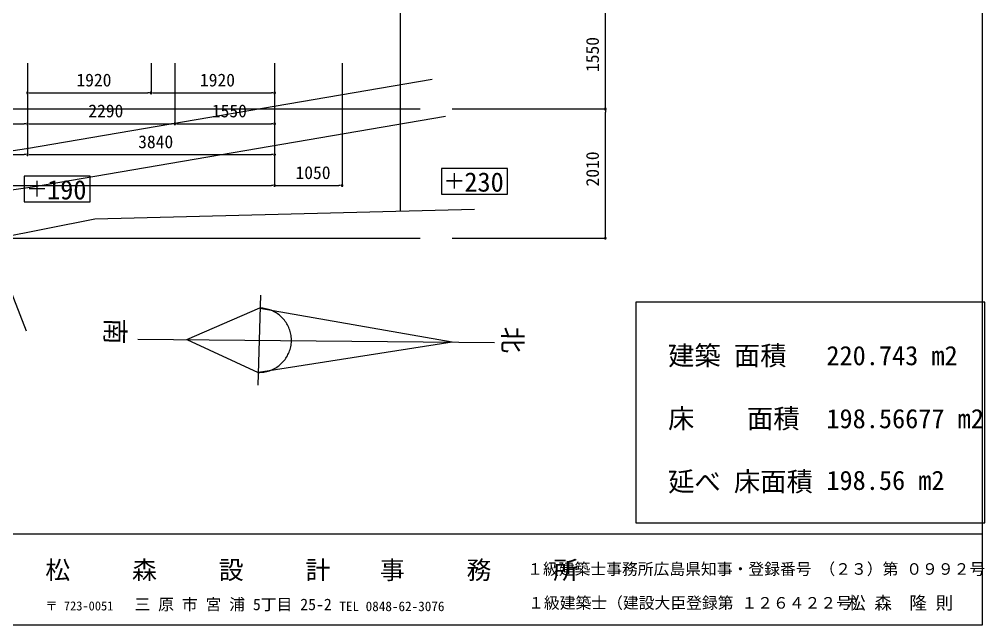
# Model space of a CAD drawing. Header units: millimetres. Extents: x -21029 to 20378, y -14043 to 14043.
# Drawn here: x 5234 to 20237, y -14043 to -4626 of the extents above; entities that cross this region are included whole.
import ezdxf

# ---------------------------------------------------------------- set-up
doc = ezdxf.new("R2010")
doc.units = ezdxf.units.MM
for name, color, linetype in [('0-2', 7, 'Continuous'), ('0-8', 7, 'Continuous'), ('0-9', 7, 'Continuous'), ('0-D', 7, 'Continuous'), ('0-E', 7, 'Continuous'), ('1-1', 7, 'Continuous'), ('1-6', 7, 'Continuous'), ('1-7', 7, 'Continuous'), ('1-8', 7, 'Continuous')]:
    doc.layers.add(name, color=color, linetype=linetype)
doc.styles.add('JP', font='msgothic.ttc')

msp = doc.modelspace()

# ---------------------------------------------------------------- linework, layer by layer
at = {"layer": '0-2', "color": 1}
msp.add_line((5345, -9478), (4952, -8460), dxfattribs=at)
at = {"layer": '0-9', "color": 7}
for p, q in [((5349, -5771), (5374, -5771)), ((5387, -5771), (5412, -5771)), ((7257, -5771), (7232, -5771)), ((7294, -5771), (7269, -5771)), ((7269, -5771), (7294, -5771)), ((7307, -5771), (7332, -5771)), ((9177, -5771), (9152, -5771)), ((9214, -5771), (9189, -5771)), ((14342, -5996), (14342, -5971)), ((14342, -6009), (14342, -6034)), ((14342, -6034), (14342, -6009)), ((14342, -6046), (14342, -6071)), ((5337, -6251), (5312, -6251)), ((5374, -6251), (5349, -6251)), ((5349, -6251), (5374, -6251)), ((5387, -6251), (5412, -6251)), ((7627, -6251), (7602, -6251)), ((7664, -6251), (7639, -6251)), ((7639, -6251), (7664, -6251)), ((7677, -6251), (7702, -6251)), ((9177, -6251), (9152, -6251)), ((9214, -6251), (9189, -6251)), ((5337, -6731), (5312, -6731)), ((5374, -6731), (5349, -6731)), ((5349, -6731), (5374, -6731)), ((5387, -6731), (5412, -6731)), ((9177, -6731), (9152, -6731)), ((9214, -6731), (9189, -6731)), ((9177, -7211), (9152, -7211)), ((9214, -7211), (9189, -7211)), ((9189, -7211), (9214, -7211)), ((9227, -7211), (9252, -7211)), ((10227, -7211), (10202, -7211)), ((10264, -7211), (10239, -7211)), ((14342, -8006), (14342, -7981)), ((14342, -8043), (14342, -8018))]:
    msp.add_line(p, q, dxfattribs=at)
for points in [[(5349, -5771), (5350, -5772), (5350, -5773), (5350, -5774), (5350, -5775), (5351, -5776), (5351, -5777), (5352, -5778), (5352, -5779), (5353, -5780), (5354, -5781), (5355, -5781), (5356, -5782), (5357, -5782), (5358, -5783), (5359, -5783), (5360, -5783), (5361, -5784), (5362, -5784), (5363, -5784), (5364, -5783), (5365, -5783), (5366, -5783), (5367, -5782), (5368, -5782), (5369, -5781), (5370, -5781), (5371, -5780), (5372, -5779), (5372, -5778), (5373, -5777), (5373, -5776), (5374, -5775), (5374, -5774), (5374, -5773), (5374, -5772), (5374, -5771), (5374, -5770), (5374, -5769), (5374, -5768), (5374, -5767), (5373, -5766), (5373, -5765), (5372, -5764), (5372, -5763), (5371, -5762), (5370, -5762), (5369, -5761), (5368, -5760), (5367, -5760), (5366, -5759), (5365, -5759), (5364, -5759), (5363, -5759), (5362, -5759), (5361, -5759), (5360, -5759), (5359, -5759), (5358, -5759), (5357, -5760), (5356, -5760), (5355, -5761), (5354, -5762), (5353, -5762), (5352, -5763), (5352, -5764), (5351, -5765), (5351, -5766), (5350, -5767), (5350, -5768), (5350, -5769), (5350, -5770), (5349, -5771)], [(7294, -5771), (7294, -5770), (7294, -5769), (7294, -5768), (7294, -5767), (7293, -5766), (7293, -5765), (7292, -5764), (7292, -5763), (7291, -5762), (7290, -5762), (7289, -5761), (7288, -5760), (7287, -5760), (7286, -5759), (7285, -5759), (7284, -5759), (7283, -5759), (7282, -5759), (7281, -5759), (7280, -5759), (7279, -5759), (7278, -5759), (7277, -5760), (7276, -5760), (7275, -5761), (7274, -5762), (7273, -5762), (7272, -5763), (7272, -5764), (7271, -5765), (7271, -5766), (7270, -5767), (7270, -5768), (7270, -5769), (7270, -5770), (7269, -5771), (7270, -5772), (7270, -5773), (7270, -5774), (7270, -5775), (7271, -5776), (7271, -5777), (7272, -5778), (7272, -5779), (7273, -5780), (7274, -5781), (7275, -5781), (7276, -5782), (7277, -5782), (7278, -5783), (7279, -5783), (7280, -5783), (7281, -5784), (7282, -5784), (7283, -5784), (7284, -5783), (7285, -5783), (7286, -5783), (7287, -5782), (7288, -5782), (7289, -5781), (7290, -5781), (7291, -5780), (7292, -5779), (7292, -5778), (7293, -5777), (7293, -5776), (7294, -5775), (7294, -5774), (7294, -5773), (7294, -5772), (7294, -5771)], [(7269, -5771), (7270, -5772), (7270, -5773), (7270, -5774), (7270, -5775), (7271, -5776), (7271, -5777), (7272, -5778), (7272, -5779), (7273, -5780), (7274, -5781), (7275, -5781), (7276, -5782), (7277, -5782), (7278, -5783), (7279, -5783), (7280, -5783), (7281, -5784), (7282, -5784), (7283, -5784), (7284, -5783), (7285, -5783), (7286, -5783), (7287, -5782), (7288, -5782), (7289, -5781), (7290, -5781), (7291, -5780), (7292, -5779), (7292, -5778), (7293, -5777), (7293, -5776), (7294, -5775), (7294, -5774), (7294, -5773), (7294, -5772), (7294, -5771), (7294, -5770), (7294, -5769), (7294, -5768), (7294, -5767), (7293, -5766), (7293, -5765), (7292, -5764), (7292, -5763), (7291, -5762), (7290, -5762), (7289, -5761), (7288, -5760), (7287, -5760), (7286, -5759), (7285, -5759), (7284, -5759), (7283, -5759), (7282, -5759), (7281, -5759), (7280, -5759), (7279, -5759), (7278, -5759), (7277, -5760), (7276, -5760), (7275, -5761), (7274, -5762), (7273, -5762), (7272, -5763), (7272, -5764), (7271, -5765), (7271, -5766), (7270, -5767), (7270, -5768), (7270, -5769), (7270, -5770), (7269, -5771)], [(9214, -5771), (9214, -5770), (9214, -5769), (9214, -5768), (9214, -5767), (9213, -5766), (9213, -5765), (9212, -5764), (9212, -5763), (9211, -5762), (9210, -5762), (9209, -5761), (9208, -5760), (9207, -5760), (9206, -5759), (9205, -5759), (9204, -5759), (9203, -5759), (9202, -5759), (9201, -5759), (9200, -5759), (9199, -5759), (9198, -5759), (9197, -5760), (9196, -5760), (9195, -5761), (9194, -5762), (9193, -5762), (9192, -5763), (9192, -5764), (9191, -5765), (9191, -5766), (9190, -5767), (9190, -5768), (9190, -5769), (9190, -5770), (9189, -5771), (9190, -5772), (9190, -5773), (9190, -5774), (9190, -5775), (9191, -5776), (9191, -5777), (9192, -5778), (9192, -5779), (9193, -5780), (9194, -5781), (9195, -5781), (9196, -5782), (9197, -5782), (9198, -5783), (9199, -5783), (9200, -5783), (9201, -5784), (9202, -5784), (9203, -5784), (9204, -5783), (9205, -5783), (9206, -5783), (9207, -5782), (9208, -5782), (9209, -5781), (9210, -5781), (9211, -5780), (9212, -5779), (9212, -5778), (9213, -5777), (9213, -5776), (9214, -5775), (9214, -5774), (9214, -5773), (9214, -5772), (9214, -5771)], [(14342, -6009), (14341, -6009), (14340, -6009), (14339, -6009), (14338, -6009), (14337, -6010), (14336, -6010), (14335, -6011), (14334, -6012), (14333, -6012), (14332, -6013), (14332, -6014), (14331, -6015), (14331, -6016), (14330, -6017), (14330, -6018), (14330, -6019), (14330, -6020), (14329, -6021), (14330, -6022), (14330, -6023), (14330, -6024), (14330, -6025), (14331, -6026), (14331, -6027), (14332, -6028), (14332, -6029), (14333, -6030), (14334, -6031), (14335, -6031), (14336, -6032), (14337, -6032), (14338, -6033), (14339, -6033), (14340, -6033), (14341, -6034), (14342, -6034), (14343, -6034), (14344, -6033), (14345, -6033), (14346, -6033), (14347, -6032), (14348, -6032), (14349, -6031), (14350, -6031), (14351, -6030), (14352, -6029), (14352, -6028), (14353, -6027), (14353, -6026), (14354, -6025), (14354, -6024), (14354, -6023), (14354, -6022), (14354, -6021), (14354, -6020), (14354, -6019), (14354, -6018), (14354, -6017), (14353, -6016), (14353, -6015), (14352, -6014), (14352, -6013), (14351, -6012), (14350, -6012), (14349, -6011), (14348, -6010), (14347, -6010), (14346, -6009), (14345, -6009), (14344, -6009), (14343, -6009), (14342, -6009)], [(14342, -6034), (14343, -6034), (14344, -6033), (14345, -6033), (14346, -6033), (14347, -6032), (14348, -6032), (14349, -6031), (14350, -6031), (14351, -6030), (14352, -6029), (14352, -6028), (14353, -6027), (14353, -6026), (14354, -6025), (14354, -6024), (14354, -6023), (14354, -6022), (14354, -6021), (14354, -6020), (14354, -6019), (14354, -6018), (14354, -6017), (14353, -6016), (14353, -6015), (14352, -6014), (14352, -6013), (14351, -6012), (14350, -6012), (14349, -6011), (14348, -6010), (14347, -6010), (14346, -6009), (14345, -6009), (14344, -6009), (14343, -6009), (14342, -6009), (14341, -6009), (14340, -6009), (14339, -6009), (14338, -6009), (14337, -6010), (14336, -6010), (14335, -6011), (14334, -6012), (14333, -6012), (14332, -6013), (14332, -6014), (14331, -6015), (14331, -6016), (14330, -6017), (14330, -6018), (14330, -6019), (14330, -6020), (14329, -6021), (14330, -6022), (14330, -6023), (14330, -6024), (14330, -6025), (14331, -6026), (14331, -6027), (14332, -6028), (14332, -6029), (14333, -6030), (14334, -6031), (14335, -6031), (14336, -6032), (14337, -6032), (14338, -6033), (14339, -6033), (14340, -6033), (14341, -6034), (14342, -6034)], [(5374, -6251), (5374, -6250), (5374, -6249), (5374, -6248), (5374, -6247), (5373, -6246), (5373, -6245), (5372, -6244), (5372, -6243), (5371, -6242), (5370, -6242), (5369, -6241), (5368, -6240), (5367, -6240), (5366, -6239), (5365, -6239), (5364, -6239), (5363, -6239), (5362, -6239), (5361, -6239), (5360, -6239), (5359, -6239), (5358, -6239), (5357, -6240), (5356, -6240), (5355, -6241), (5354, -6242), (5353, -6242), (5352, -6243), (5352, -6244), (5351, -6245), (5351, -6246), (5350, -6247), (5350, -6248), (5350, -6249), (5350, -6250), (5349, -6251), (5350, -6252), (5350, -6253), (5350, -6254), (5350, -6255), (5351, -6256), (5351, -6257), (5352, -6258), (5352, -6259), (5353, -6260), (5354, -6261), (5355, -6261), (5356, -6262), (5357, -6262), (5358, -6263), (5359, -6263), (5360, -6263), (5361, -6264), (5362, -6264), (5363, -6264), (5364, -6263), (5365, -6263), (5366, -6263), (5367, -6262), (5368, -6262), (5369, -6261), (5370, -6261), (5371, -6260), (5372, -6259), (5372, -6258), (5373, -6257), (5373, -6256), (5374, -6255), (5374, -6254), (5374, -6253), (5374, -6252), (5374, -6251)], [(5349, -6251), (5350, -6252), (5350, -6253), (5350, -6254), (5350, -6255), (5351, -6256), (5351, -6257), (5352, -6258), (5352, -6259), (5353, -6260), (5354, -6261), (5355, -6261), (5356, -6262), (5357, -6262), (5358, -6263), (5359, -6263), (5360, -6263), (5361, -6264), (5362, -6264), (5363, -6264), (5364, -6263), (5365, -6263), (5366, -6263), (5367, -6262), (5368, -6262), (5369, -6261), (5370, -6261), (5371, -6260), (5372, -6259), (5372, -6258), (5373, -6257), (5373, -6256), (5374, -6255), (5374, -6254), (5374, -6253), (5374, -6252), (5374, -6251), (5374, -6250), (5374, -6249), (5374, -6248), (5374, -6247), (5373, -6246), (5373, -6245), (5372, -6244), (5372, -6243), (5371, -6242), (5370, -6242), (5369, -6241), (5368, -6240), (5367, -6240), (5366, -6239), (5365, -6239), (5364, -6239), (5363, -6239), (5362, -6239), (5361, -6239), (5360, -6239), (5359, -6239), (5358, -6239), (5357, -6240), (5356, -6240), (5355, -6241), (5354, -6242), (5353, -6242), (5352, -6243), (5352, -6244), (5351, -6245), (5351, -6246), (5350, -6247), (5350, -6248), (5350, -6249), (5350, -6250), (5349, -6251)], [(7664, -6251), (7664, -6250), (7664, -6249), (7664, -6248), (7664, -6247), (7663, -6246), (7663, -6245), (7662, -6244), (7662, -6243), (7661, -6242), (7660, -6242), (7659, -6241), (7658, -6240), (7657, -6240), (7656, -6239), (7655, -6239), (7654, -6239), (7653, -6239), (7652, -6239), (7651, -6239), (7650, -6239), (7649, -6239), (7648, -6239), (7647, -6240), (7646, -6240), (7645, -6241), (7644, -6242), (7643, -6242), (7642, -6243), (7642, -6244), (7641, -6245), (7641, -6246), (7640, -6247), (7640, -6248), (7640, -6249), (7640, -6250), (7639, -6251), (7640, -6252), (7640, -6253), (7640, -6254), (7640, -6255), (7641, -6256), (7641, -6257), (7642, -6258), (7642, -6259), (7643, -6260), (7644, -6261), (7645, -6261), (7646, -6262), (7647, -6262), (7648, -6263), (7649, -6263), (7650, -6263), (7651, -6264), (7652, -6264), (7653, -6264), (7654, -6263), (7655, -6263), (7656, -6263), (7657, -6262), (7658, -6262), (7659, -6261), (7660, -6261), (7661, -6260), (7662, -6259), (7662, -6258), (7663, -6257), (7663, -6256), (7664, -6255), (7664, -6254), (7664, -6253), (7664, -6252), (7664, -6251)], [(7639, -6251), (7640, -6252), (7640, -6253), (7640, -6254), (7640, -6255), (7641, -6256), (7641, -6257), (7642, -6258), (7642, -6259), (7643, -6260), (7644, -6261), (7645, -6261), (7646, -6262), (7647, -6262), (7648, -6263), (7649, -6263), (7650, -6263), (7651, -6264), (7652, -6264), (7653, -6264), (7654, -6263), (7655, -6263), (7656, -6263), (7657, -6262), (7658, -6262), (7659, -6261), (7660, -6261), (7661, -6260), (7662, -6259), (7662, -6258), (7663, -6257), (7663, -6256), (7664, -6255), (7664, -6254), (7664, -6253), (7664, -6252), (7664, -6251), (7664, -6250), (7664, -6249), (7664, -6248), (7664, -6247), (7663, -6246), (7663, -6245), (7662, -6244), (7662, -6243), (7661, -6242), (7660, -6242), (7659, -6241), (7658, -6240), (7657, -6240), (7656, -6239), (7655, -6239), (7654, -6239), (7653, -6239), (7652, -6239), (7651, -6239), (7650, -6239), (7649, -6239), (7648, -6239), (7647, -6240), (7646, -6240), (7645, -6241), (7644, -6242), (7643, -6242), (7642, -6243), (7642, -6244), (7641, -6245), (7641, -6246), (7640, -6247), (7640, -6248), (7640, -6249), (7640, -6250), (7639, -6251)], [(9214, -6251), (9214, -6250), (9214, -6249), (9214, -6248), (9214, -6247), (9213, -6246), (9213, -6245), (9212, -6244), (9212, -6243), (9211, -6242), (9210, -6242), (9209, -6241), (9208, -6240), (9207, -6240), (9206, -6239), (9205, -6239), (9204, -6239), (9203, -6239), (9202, -6239), (9201, -6239), (9200, -6239), (9199, -6239), (9198, -6239), (9197, -6240), (9196, -6240), (9195, -6241), (9194, -6242), (9193, -6242), (9192, -6243), (9192, -6244), (9191, -6245), (9191, -6246), (9190, -6247), (9190, -6248), (9190, -6249), (9190, -6250), (9189, -6251), (9190, -6252), (9190, -6253), (9190, -6254), (9190, -6255), (9191, -6256), (9191, -6257), (9192, -6258), (9192, -6259), (9193, -6260), (9194, -6261), (9195, -6261), (9196, -6262), (9197, -6262), (9198, -6263), (9199, -6263), (9200, -6263), (9201, -6264), (9202, -6264), (9203, -6264), (9204, -6263), (9205, -6263), (9206, -6263), (9207, -6262), (9208, -6262), (9209, -6261), (9210, -6261), (9211, -6260), (9212, -6259), (9212, -6258), (9213, -6257), (9213, -6256), (9214, -6255), (9214, -6254), (9214, -6253), (9214, -6252), (9214, -6251)], [(5374, -6731), (5374, -6730), (5374, -6729), (5374, -6728), (5374, -6727), (5373, -6726), (5373, -6725), (5372, -6724), (5372, -6723), (5371, -6722), (5370, -6722), (5369, -6721), (5368, -6720), (5367, -6720), (5366, -6719), (5365, -6719), (5364, -6719), (5363, -6719), (5362, -6719), (5361, -6719), (5360, -6719), (5359, -6719), (5358, -6719), (5357, -6720), (5356, -6720), (5355, -6721), (5354, -6722), (5353, -6722), (5352, -6723), (5352, -6724), (5351, -6725), (5351, -6726), (5350, -6727), (5350, -6728), (5350, -6729), (5350, -6730), (5349, -6731), (5350, -6732), (5350, -6733), (5350, -6734), (5350, -6735), (5351, -6736), (5351, -6737), (5352, -6738), (5352, -6739), (5353, -6740), (5354, -6741), (5355, -6741), (5356, -6742), (5357, -6742), (5358, -6743), (5359, -6743), (5360, -6743), (5361, -6744), (5362, -6744), (5363, -6744), (5364, -6743), (5365, -6743), (5366, -6743), (5367, -6742), (5368, -6742), (5369, -6741), (5370, -6741), (5371, -6740), (5372, -6739), (5372, -6738), (5373, -6737), (5373, -6736), (5374, -6735), (5374, -6734), (5374, -6733), (5374, -6732), (5374, -6731)], [(5349, -6731), (5350, -6732), (5350, -6733), (5350, -6734), (5350, -6735), (5351, -6736), (5351, -6737), (5352, -6738), (5352, -6739), (5353, -6740), (5354, -6741), (5355, -6741), (5356, -6742), (5357, -6742), (5358, -6743), (5359, -6743), (5360, -6743), (5361, -6744), (5362, -6744), (5363, -6744), (5364, -6743), (5365, -6743), (5366, -6743), (5367, -6742), (5368, -6742), (5369, -6741), (5370, -6741), (5371, -6740), (5372, -6739), (5372, -6738), (5373, -6737), (5373, -6736), (5374, -6735), (5374, -6734), (5374, -6733), (5374, -6732), (5374, -6731), (5374, -6730), (5374, -6729), (5374, -6728), (5374, -6727), (5373, -6726), (5373, -6725), (5372, -6724), (5372, -6723), (5371, -6722), (5370, -6722), (5369, -6721), (5368, -6720), (5367, -6720), (5366, -6719), (5365, -6719), (5364, -6719), (5363, -6719), (5362, -6719), (5361, -6719), (5360, -6719), (5359, -6719), (5358, -6719), (5357, -6720), (5356, -6720), (5355, -6721), (5354, -6722), (5353, -6722), (5352, -6723), (5352, -6724), (5351, -6725), (5351, -6726), (5350, -6727), (5350, -6728), (5350, -6729), (5350, -6730), (5349, -6731)], [(9214, -6731), (9214, -6730), (9214, -6729), (9214, -6728), (9214, -6727), (9213, -6726), (9213, -6725), (9212, -6724), (9212, -6723), (9211, -6722), (9210, -6722), (9209, -6721), (9208, -6720), (9207, -6720), (9206, -6719), (9205, -6719), (9204, -6719), (9203, -6719), (9202, -6719), (9201, -6719), (9200, -6719), (9199, -6719), (9198, -6719), (9197, -6720), (9196, -6720), (9195, -6721), (9194, -6722), (9193, -6722), (9192, -6723), (9192, -6724), (9191, -6725), (9191, -6726), (9190, -6727), (9190, -6728), (9190, -6729), (9190, -6730), (9189, -6731), (9190, -6732), (9190, -6733), (9190, -6734), (9190, -6735), (9191, -6736), (9191, -6737), (9192, -6738), (9192, -6739), (9193, -6740), (9194, -6741), (9195, -6741), (9196, -6742), (9197, -6742), (9198, -6743), (9199, -6743), (9200, -6743), (9201, -6744), (9202, -6744), (9203, -6744), (9204, -6743), (9205, -6743), (9206, -6743), (9207, -6742), (9208, -6742), (9209, -6741), (9210, -6741), (9211, -6740), (9212, -6739), (9212, -6738), (9213, -6737), (9213, -6736), (9214, -6735), (9214, -6734), (9214, -6733), (9214, -6732), (9214, -6731)], [(9214, -7211), (9214, -7210), (9214, -7209), (9214, -7208), (9214, -7207), (9213, -7206), (9213, -7205), (9212, -7204), (9212, -7203), (9211, -7202), (9210, -7202), (9209, -7201), (9208, -7200), (9207, -7200), (9206, -7199), (9205, -7199), (9204, -7199), (9203, -7199), (9202, -7199), (9201, -7199), (9200, -7199), (9199, -7199), (9198, -7199), (9197, -7200), (9196, -7200), (9195, -7201), (9194, -7202), (9193, -7202), (9192, -7203), (9192, -7204), (9191, -7205), (9191, -7206), (9190, -7207), (9190, -7208), (9190, -7209), (9190, -7210), (9189, -7211), (9190, -7212), (9190, -7213), (9190, -7214), (9190, -7215), (9191, -7216), (9191, -7217), (9192, -7218), (9192, -7219), (9193, -7220), (9194, -7221), (9195, -7221), (9196, -7222), (9197, -7222), (9198, -7223), (9199, -7223), (9200, -7223), (9201, -7224), (9202, -7224), (9203, -7224), (9204, -7223), (9205, -7223), (9206, -7223), (9207, -7222), (9208, -7222), (9209, -7221), (9210, -7221), (9211, -7220), (9212, -7219), (9212, -7218), (9213, -7217), (9213, -7216), (9214, -7215), (9214, -7214), (9214, -7213), (9214, -7212), (9214, -7211)], [(9189, -7211), (9190, -7212), (9190, -7213), (9190, -7214), (9190, -7215), (9191, -7216), (9191, -7217), (9192, -7218), (9192, -7219), (9193, -7220), (9194, -7221), (9195, -7221), (9196, -7222), (9197, -7222), (9198, -7223), (9199, -7223), (9200, -7223), (9201, -7224), (9202, -7224), (9203, -7224), (9204, -7223), (9205, -7223), (9206, -7223), (9207, -7222), (9208, -7222), (9209, -7221), (9210, -7221), (9211, -7220), (9212, -7219), (9212, -7218), (9213, -7217), (9213, -7216), (9214, -7215), (9214, -7214), (9214, -7213), (9214, -7212), (9214, -7211), (9214, -7210), (9214, -7209), (9214, -7208), (9214, -7207), (9213, -7206), (9213, -7205), (9212, -7204), (9212, -7203), (9211, -7202), (9210, -7202), (9209, -7201), (9208, -7200), (9207, -7200), (9206, -7199), (9205, -7199), (9204, -7199), (9203, -7199), (9202, -7199), (9201, -7199), (9200, -7199), (9199, -7199), (9198, -7199), (9197, -7200), (9196, -7200), (9195, -7201), (9194, -7202), (9193, -7202), (9192, -7203), (9192, -7204), (9191, -7205), (9191, -7206), (9190, -7207), (9190, -7208), (9190, -7209), (9190, -7210), (9189, -7211)], [(10264, -7211), (10264, -7210), (10264, -7209), (10264, -7208), (10264, -7207), (10263, -7206), (10263, -7205), (10262, -7204), (10262, -7203), (10261, -7202), (10260, -7202), (10259, -7201), (10258, -7200), (10257, -7200), (10256, -7199), (10255, -7199), (10254, -7199), (10253, -7199), (10252, -7199), (10251, -7199), (10250, -7199), (10249, -7199), (10248, -7199), (10247, -7200), (10246, -7200), (10245, -7201), (10244, -7202), (10243, -7202), (10242, -7203), (10242, -7204), (10241, -7205), (10241, -7206), (10240, -7207), (10240, -7208), (10240, -7209), (10240, -7210), (10239, -7211), (10240, -7212), (10240, -7213), (10240, -7214), (10240, -7215), (10241, -7216), (10241, -7217), (10242, -7218), (10242, -7219), (10243, -7220), (10244, -7221), (10245, -7221), (10246, -7222), (10247, -7222), (10248, -7223), (10249, -7223), (10250, -7223), (10251, -7224), (10252, -7224), (10253, -7224), (10254, -7223), (10255, -7223), (10256, -7223), (10257, -7222), (10258, -7222), (10259, -7221), (10260, -7221), (10261, -7220), (10262, -7219), (10262, -7218), (10263, -7217), (10263, -7216), (10264, -7215), (10264, -7214), (10264, -7213), (10264, -7212), (10264, -7211)], [(14342, -8043), (14343, -8043), (14344, -8043), (14345, -8043), (14346, -8043), (14347, -8042), (14348, -8042), (14349, -8041), (14350, -8040), (14351, -8040), (14352, -8039), (14352, -8038), (14353, -8037), (14353, -8036), (14354, -8035), (14354, -8034), (14354, -8033), (14354, -8032), (14354, -8031), (14354, -8030), (14354, -8029), (14354, -8028), (14354, -8027), (14353, -8026), (14353, -8025), (14352, -8024), (14352, -8023), (14351, -8022), (14350, -8021), (14349, -8021), (14348, -8020), (14347, -8020), (14346, -8019), (14345, -8019), (14344, -8019), (14343, -8018), (14342, -8018), (14341, -8018), (14340, -8019), (14339, -8019), (14338, -8019), (14337, -8020), (14336, -8020), (14335, -8021), (14334, -8021), (14333, -8022), (14332, -8023), (14332, -8024), (14331, -8025), (14331, -8026), (14330, -8027), (14330, -8028), (14330, -8029), (14330, -8030), (14329, -8031), (14330, -8032), (14330, -8033), (14330, -8034), (14330, -8035), (14331, -8036), (14331, -8037), (14332, -8038), (14332, -8039), (14333, -8040), (14334, -8040), (14335, -8041), (14336, -8042), (14337, -8042), (14338, -8043), (14339, -8043), (14340, -8043), (14341, -8043), (14342, -8043)]]:
    msp.add_lwpolyline(points, dxfattribs=at)
at = {"layer": '0-D', "color": 7}
for p, q in [((8982, -8918), (8943, -10318)), ((7839, -9608), (8972, -9116)), ((8973, -9118), (11963, -9645)), ((7075, -9602), (12617, -9651)), ((7839, -9608), (8949, -10118)), ((8950, -10117), (11963, -9645))]:
    msp.add_line(p, q, dxfattribs=at)
msp.add_lwpolyline([(8949, -10118), (8971, -10118), (8992, -10117), (9014, -10116), (9036, -10113), (9057, -10109), (9079, -10105), (9100, -10099), (9121, -10093), (9141, -10085), (9161, -10077), (9181, -10068), (9201, -10058), (9220, -10047), (9238, -10036), (9256, -10023), (9273, -10010), (9290, -9996), (9306, -9982), (9322, -9966), (9337, -9950), (9351, -9934), (9364, -9916), (9377, -9899), (9389, -9880), (9400, -9861), (9410, -9842), (9419, -9822), (9428, -9802), (9435, -9782), (9442, -9761), (9448, -9740), (9453, -9719), (9457, -9697), (9460, -9676), (9462, -9654), (9463, -9632), (9463, -9610), (9462, -9589), (9460, -9567), (9457, -9545), (9454, -9524), (9449, -9502), (9444, -9481), (9437, -9460), (9430, -9440), (9422, -9420), (9413, -9400), (9403, -9380), (9392, -9361), (9380, -9343), (9368, -9325), (9355, -9308), (9341, -9291), (9326, -9275), (9311, -9259), (9295, -9244), (9278, -9230), (9261, -9217), (9243, -9204), (9225, -9192), (9206, -9181), (9187, -9171), (9167, -9162), (9147, -9153), (9126, -9146), (9106, -9139), (9085, -9133), (9063, -9128), (9042, -9124), (9020, -9121), (8999, -9119), (8977, -9118)], dxfattribs=at)
at = {"layer": '0-E', "color": 7}
for p, q in [((20237, -9027), (14817, -9027)), ((14817, -9027), (14817, -12457)), ((20237, -12457), (20237, -9027)), ((14817, -12457), (20237, -12457))]:
    msp.add_line(p, q, dxfattribs=at)
at = {"layer": '1-1', "color": 7}
for p, q in [((14342, -5971), (14342, -4521)), ((5362, -5311), (5362, -6731)), ((5362, -5311), (5362, -6731)), ((5362, -5311), (5362, -6251)), ((5362, -5311), (5362, -6251)), ((5362, -5311), (5362, -5771)), ((7282, -5311), (7282, -5771)), ((7282, -5311), (7282, -5771)), ((7652, -5311), (7652, -6251)), ((7652, -5311), (7652, -6251)), ((9202, -5311), (9202, -7211)), ((9202, -5311), (9202, -7211)), ((9202, -5311), (9202, -6731)), ((9202, -5311), (9202, -6251)), ((9202, -5311), (9202, -5771)), ((10252, -5311), (10252, -7211)), ((5412, -5771), (7232, -5771)), ((7332, -5771), (9152, -5771)), ((-598, -6021), (11462, -6021)), ((11962, -6021), (14342, -6021)), ((11962, -6021), (14342, -6021)), ((14342, -7981), (14342, -6071)), ((4312, -6251), (5312, -6251)), ((5412, -6251), (7602, -6251)), ((7702, -6251), (9152, -6251)), ((-8908, -6731), (5312, -6731)), ((5412, -6731), (9152, -6731)), ((-8908, -7211), (9152, -7211)), ((9252, -7211), (10202, -7211)), ((-190, -8031), (11462, -8031)), ((11962, -8031), (14342, -8031))]:
    msp.add_line(p, q, dxfattribs=at)
at = {"layer": '1-6', "color": 1}
for p, q in [((20201, -14043), (20201, 14043)), ((-20201, -12629), (20201, -12629)), ((-20201, -14043), (20201, -14043)), ((-20201, -14043), (20201, -14043))]:
    msp.add_line(p, q, dxfattribs=at)
at = {"layer": '1-7', "color": 1}
for p, q in [((12819, -6946), (11794, -6946)), ((11794, -6946), (11794, -7344)), ((12819, -7344), (12819, -6946)), ((6334, -7068), (5309, -7068)), ((5309, -7068), (5309, -7466)), ((6334, -7466), (6334, -7068)), ((11794, -7344), (12819, -7344)), ((5309, -7466), (6334, -7466))]:
    msp.add_line(p, q, dxfattribs=at)
at = {"layer": '1-8', "color": 1}
for p, q in [((11152, 1429), (11152, -7610)), ((5347, -6638), (11653, -5558)), ((5440, -7231), (11860, -6131)), ((1907, -7127), (5347, -6638)), ((-190, -8031), (5440, -7231)), ((6410, -7731), (12310, -7581)), ((810, -8831), (6410, -7731))]:
    msp.add_line(p, q, dxfattribs=at)

# ---------------------------------------------------------------- texts
at = {"layer": '0-8', "color": 7, "style": 'JP'}
for s, height, p in [('松     森     設     計    事     務     所', 282.83, (5639, -13334)), ('１級建築士事務所広島県知事・登録番号 （２３）第 ０９９２号', 180, (13127, -13266)), ('三 原 市 宮 浦 5丁目 25-2', 180, (7025, -13817)), ('１級建築士（建設大臣登録第 １２６４２２号）', 180, (13142, -13793)), ('松 森  隆 則', 200, (18113, -13804)), ('〒 723-0051', 141.4, (5638, -13821)), ('TEL 0848-62-3076', 150, (10209, -13832))]:
    msp.add_text(s, height=height, dxfattribs=at).set_placement(p)
at = {"layer": '0-E', "color": 7, "style": 'JP'}
for s, p in [('南', (6577, -9274)), ('北', (12752, -9407))]:
    msp.add_text(s, height=300, rotation=269.5166, dxfattribs=at).set_placement(p)
for s, p in [('建築 面積', (15317, -10007)), ('220.743 m2', (17777, -10007)), ('床    面積', (15317, -10987)), ('198.56677 m2', (17777, -10987)), ('延べ 床面積', (15317, -11967)), ('198.56 m2', (17777, -11947))]:
    msp.add_text(s, height=300, dxfattribs=at).set_placement(p)
at = {"layer": '1-1', "color": 7, "style": 'JP'}
for s, p in [('1550', (14242, -5446)), ('2010', (14242, -7226))]:
    msp.add_text(s, height=200, rotation=90, dxfattribs=at).set_placement(p)
for s, p in [('1920', (6122, -5671)), ('1920', (8042, -5671)), ('2290', (6307, -6151)), ('1550', (8227, -6151)), ('3840', (7082, -6631)), ('1050', (9527, -7111))]:
    msp.add_text(s, height=200, dxfattribs=at).set_placement(p)
at = {"layer": '1-7', "color": 7, "style": 'JP'}
for s, height, p in [('＋', 250, (11825, -7267)), ('230', 300, (12151, -7307)), ('＋', 250, (5340, -7389)), ('190', 300, (5666, -7428))]:
    msp.add_text(s, height=height, dxfattribs=at).set_placement(p)

doc.saveas('drawing.dxf')
